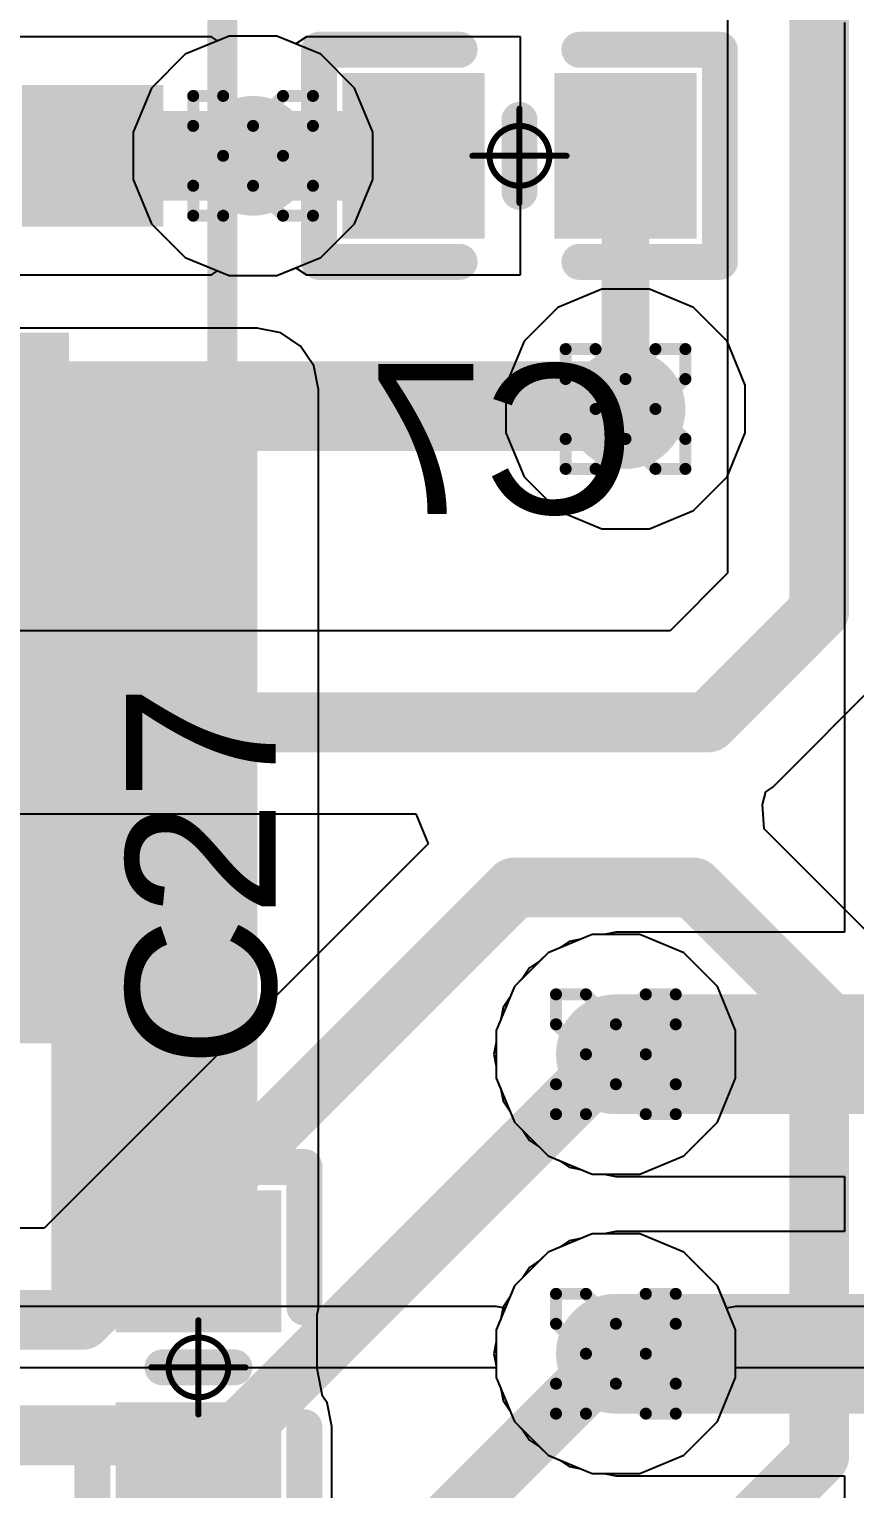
# Model space of a CAD drawing. Header units: inches. Extents: x -0.5 to 14, y -0.2 to 4.7.
# Drawn here: x 0.3451 to 0.483, y 1.108 to 1.3517 of the extents above; entities that cross this region are included whole.
import ezdxf

# ---------------------------------------------------------------- set-up
doc = ezdxf.new("R2010")
doc.units = ezdxf.units.IN
doc.header["$MEASUREMENT"] = 0
for name, color, linetype in [('Bottom Layer', 5, 'Continuous'), ('Bottom Overlay', 54, 'Continuous'), ('Bottom Paste', 16, 'Continuous'), ('Bottom Solder', 6, 'Continuous'), ('Drill Drawing', 1, 'Continuous'), ('GND', 16, 'Continuous'), ('Mechanical 15', 56, 'Continuous'), ('POWER', 76, 'Continuous'), ('Top Layer', 1, 'Continuous'), ('Top Overlay', 2, 'Continuous'), ('Top Paste', 8, 'Continuous'), ('Top Solder', 216, 'Continuous'), ('Via Holes', 16, 'Continuous')]:
    doc.layers.add(name, color=color, linetype=linetype)
doc.styles.add('Arial', font='', dxfattribs={"height": 0.2})
doc.styles.get('Arial').set_extended_font_data('Arial')

# ---------------------------------------------------------------- blocks, each defined once
blk = doc.blocks.new('VL53L5CXV0GC_1_B_22')
at = {"layer": 'Bottom Layer'}
for points in [[(-0.09842, 0.05118), (-0.07874, 0.05118), (-0.07874, 0.03149), (-0.09842, 0.03149)], [(-0.11417, 0.00984), (-0.09449, 0.00984), (-0.09449, -0.00985), (-0.11417, -0.00985)]]:
    blk.add_hatch(color=5, dxfattribs=at).paths.add_polyline_path(points)
at = {"layer": 'Bottom Paste'}
for points in [[(-0.09842, 0.05118), (-0.07874, 0.05118), (-0.07874, 0.03149), (-0.09842, 0.03149)], [(-0.11417, 0.00984), (-0.09449, 0.00984), (-0.09449, -0.00985), (-0.11417, -0.00985)]]:
    blk.add_hatch(color=16, dxfattribs=at).paths.add_polyline_path(points)
at = {"layer": 'Bottom Solder'}
for points in [[(-0.10039, 0.05315), (-0.07677, 0.05315), (-0.07677, 0.02952), (-0.10039, 0.02952)], [(-0.11614, 0.01181), (-0.09252, 0.01181), (-0.09252, -0.01182), (-0.11614, -0.01182)]]:
    blk.add_hatch(color=6, dxfattribs=at).paths.add_polyline_path(points)
at = {"layer": 'Bottom Overlay'}
for points in [[(-0.12598, 0.05905, 0.005, 0.005, 0), (-0.12598, -0.05906, 0.005, 0.005, 0)], [(-0.10728, 0.05905, 0.005, 0.005, 0), (-0.12598, 0.05905, 0.005, 0.005, 0)]]:
    blk.add_lwpolyline(points, format="xyseb", dxfattribs=at)
for points in [[(-0.12723, 0.05905, 0.0025, 0.0025, 1), (-0.12473, 0.05905, 0.0025, 0.0025, 1)], [(-0.12723, 0.05905, 0.0025, 0.0025, 1), (-0.12473, 0.05905, 0.0025, 0.0025, 1)], [(-0.10853, 0.05905, 0.0025, 0.0025, 1), (-0.10603, 0.05905, 0.0025, 0.0025, 1)]]:
    blk.add_lwpolyline(points, format="xyseb", close=True, dxfattribs=at)
blk = doc.blocks.new('C_0402_L_29')
at = {"layer": 'Top Layer'}
for points in [[(-0.02559, 0.00984), (-0.00984, 0.00984), (-0.00984, -0.00984), (-0.02559, -0.00984)], [(0.00984, 0.00984), (0.02559, 0.00984), (0.02559, -0.00985), (0.00984, -0.00985)]]:
    blk.add_hatch(color=1, dxfattribs=at).paths.add_polyline_path(points)
at = {"layer": 'Top Paste'}
for points in [[(-0.02559, 0.00984), (-0.00984, 0.00984), (-0.00984, -0.00984), (-0.02559, -0.00984)], [(0.00984, 0.00984), (0.02559, 0.00984), (0.02559, -0.00985), (0.00984, -0.00985)]]:
    blk.add_hatch(color=8, dxfattribs=at).paths.add_polyline_path(points)
at = {"layer": 'Top Solder'}
for points in [[(-0.02959, 0.01384), (-0.00584, 0.01384), (-0.00584, -0.01384), (-0.02959, -0.01384)], [(0.00584, 0.01384), (0.02959, 0.01384), (0.02959, -0.01385), (0.00584, -0.01385)]]:
    blk.add_hatch(color=216, dxfattribs=at).paths.add_polyline_path(points)
at = {"layer": 'Mechanical 15'}
for points in [[(0, 0.00787, 0.001, 0.001, 0), (0, -0.00787, 0.001, 0.001, 0)], [(-0.00787, 0, 0.001, 0.001, 0), (0.00787, 0, 0.001, 0.001, 0)]]:
    blk.add_lwpolyline(points, format="xyseb", dxfattribs=at)
for points in [[(-0.00025, 0.00787, 0.0005, 0.0005, 1), (0.00025, 0.00787, 0.0005, 0.0005, 1)], [(0.005, 0, 0.001, 0.001, 1), (-0.005, 0, 0.001, 0.001, 1)], [(-0.00812, 0, 0.0005, 0.0005, 1), (-0.00762, 0, 0.0005, 0.0005, 1)], [(-0.00525, 0, 0.0005, 0.0005, 1), (-0.00475, 0, 0.0005, 0.0005, 1)], [(0.00475, 0, 0.0005, 0.0005, 1), (0.00525, 0, 0.0005, 0.0005, 1)], [(0.00762, 0, 0.0005, 0.0005, 1), (0.00812, 0, 0.0005, 0.0005, 1)], [(-0.00025, -0.00787, 0.0005, 0.0005, 1), (0.00025, -0.00787, 0.0005, 0.0005, 1)]]:
    blk.add_lwpolyline(points, format="xyseb", close=True, dxfattribs=at)
at = {"layer": 'Top Overlay'}
for points in [[(-0.03346, 0.01771, 0.006, 0.006, 0), (-0.01, 0.01771, 0.006, 0.006, 0)], [(-0.03346, 0.01771, 0.006, 0.006, 0), (-0.03346, -0.01771, 0.006, 0.006, 0)], [(0.01, 0.01771, 0.006, 0.006, 0), (0.03346, 0.01771, 0.006, 0.006, 0)], [(0.03346, 0.01771, 0.006, 0.006, 0), (0.03346, -0.01772, 0.006, 0.006, 0)], [(0, 0.006, 0.006, 0.006, 0), (0, -0.006, 0.006, 0.006, 0)], [(-0.03346, -0.01771, 0.006, 0.006, 0), (-0.01, -0.01771, 0.006, 0.006, 0)], [(-0.03346, -0.01771, 0.006, 0.006, 0), (-0.03345, -0.01772, 0.006, 0.006, 0)], [(0.01, -0.01771, 0.006, 0.006, 0), (0.03346, -0.01771, 0.006, 0.006, 0)]]:
    blk.add_lwpolyline(points, format="xyseb", dxfattribs=at)
for points in [[(-0.03496, 0.01771, 0.003, 0.003, 1), (-0.03196, 0.01771, 0.003, 0.003, 1)], [(-0.03496, 0.01771, 0.003, 0.003, 1), (-0.03196, 0.01771, 0.003, 0.003, 1)], [(-0.0115, 0.01771, 0.003, 0.003, 1), (-0.0085, 0.01771, 0.003, 0.003, 1)], [(0.0085, 0.01771, 0.003, 0.003, 1), (0.0115, 0.01771, 0.003, 0.003, 1)], [(0.03196, 0.01771, 0.003, 0.003, 1), (0.03496, 0.01771, 0.003, 0.003, 1)], [(0.03196, 0.01771, 0.003, 0.003, 1), (0.03496, 0.01771, 0.003, 0.003, 1)], [(-0.0015, 0.006, 0.003, 0.003, 1), (0.0015, 0.006, 0.003, 0.003, 1)], [(-0.0015, -0.006, 0.003, 0.003, 1), (0.0015, -0.006, 0.003, 0.003, 1)], [(-0.03496, -0.01771, 0.003, 0.003, 1), (-0.03196, -0.01771, 0.003, 0.003, 1)], [(-0.03496, -0.01771, 0.003, 0.003, 1), (-0.03196, -0.01771, 0.003, 0.003, 1)], [(-0.03496, -0.01771, 0.003, 0.003, 1), (-0.03196, -0.01771, 0.003, 0.003, 1)], [(-0.03495, -0.01772, 0.003, 0.003, 1), (-0.03195, -0.01772, 0.003, 0.003, 1)], [(-0.0115, -0.01771, 0.003, 0.003, 1), (-0.0085, -0.01771, 0.003, 0.003, 1)], [(0.0085, -0.01771, 0.003, 0.003, 1), (0.0115, -0.01771, 0.003, 0.003, 1)], [(0.03196, -0.01771, 0.003, 0.003, 1), (0.03496, -0.01771, 0.003, 0.003, 1)], [(0.03196, -0.01772, 0.003, 0.003, 1), (0.03496, -0.01772, 0.003, 0.003, 1)]]:
    blk.add_lwpolyline(points, format="xyseb", close=True, dxfattribs=at)
blk = doc.blocks.new('C_0402_L_B_45')
at = {"layer": 'Bottom Layer'}
for points in [[(-0.02559, 0.00984), (-0.00984, 0.00984), (-0.00984, -0.00984), (-0.02559, -0.00984)], [(0.00984, 0.00985), (0.02559, 0.00985), (0.02559, -0.00984), (0.00984, -0.00984)]]:
    blk.add_hatch(color=5, dxfattribs=at).paths.add_polyline_path(points)
at = {"layer": 'Bottom Paste'}
for points in [[(-0.02559, 0.00984), (-0.00984, 0.00984), (-0.00984, -0.00984), (-0.02559, -0.00984)], [(0.00984, 0.00985), (0.02559, 0.00985), (0.02559, -0.00984), (0.00984, -0.00984)]]:
    blk.add_hatch(color=16, dxfattribs=at).paths.add_polyline_path(points)
at = {"layer": 'Bottom Solder'}
for points in [[(-0.02959, 0.01384), (-0.00584, 0.01384), (-0.00584, -0.01384), (-0.02959, -0.01384)], [(0.00584, 0.01385), (0.02959, 0.01385), (0.02959, -0.01384), (0.00584, -0.01384)]]:
    blk.add_hatch(color=6, dxfattribs=at).paths.add_polyline_path(points)
at = {"layer": 'Bottom Overlay'}
for points in [[(-0.03346, 0.01771, 0.006, 0.006, 0), (-0.03345, 0.01772, 0.006, 0.006, 0)], [(-0.03346, -0.01771, 0.006, 0.006, 0), (-0.03346, 0.01771, 0.006, 0.006, 0)], [(-0.03346, 0.01771, 0.006, 0.006, 0), (-0.01, 0.01771, 0.006, 0.006, 0)], [(0.01, 0.01771, 0.006, 0.006, 0), (0.03346, 0.01771, 0.006, 0.006, 0)], [(0.03346, -0.01771, 0.006, 0.006, 0), (0.03346, 0.01772, 0.006, 0.006, 0)], [(0, -0.006, 0.006, 0.006, 0), (0, 0.006, 0.006, 0.006, 0)], [(-0.03346, -0.01771, 0.006, 0.006, 0), (-0.01, -0.01771, 0.006, 0.006, 0)], [(0.01, -0.01771, 0.006, 0.006, 0), (0.03346, -0.01771, 0.006, 0.006, 0)]]:
    blk.add_lwpolyline(points, format="xyseb", dxfattribs=at)
for points in [[(-0.03495, 0.01772, 0.003, 0.003, 1), (-0.03195, 0.01772, 0.003, 0.003, 1)], [(-0.03496, 0.01771, 0.003, 0.003, 1), (-0.03196, 0.01771, 0.003, 0.003, 1)], [(-0.03496, 0.01771, 0.003, 0.003, 1), (-0.03196, 0.01771, 0.003, 0.003, 1)], [(-0.03496, 0.01771, 0.003, 0.003, 1), (-0.03196, 0.01771, 0.003, 0.003, 1)], [(-0.0115, 0.01771, 0.003, 0.003, 1), (-0.0085, 0.01771, 0.003, 0.003, 1)], [(0.0085, 0.01771, 0.003, 0.003, 1), (0.0115, 0.01771, 0.003, 0.003, 1)], [(0.03196, 0.01772, 0.003, 0.003, 1), (0.03496, 0.01772, 0.003, 0.003, 1)], [(0.03196, 0.01771, 0.003, 0.003, 1), (0.03496, 0.01771, 0.003, 0.003, 1)], [(-0.0015, 0.006, 0.003, 0.003, 1), (0.0015, 0.006, 0.003, 0.003, 1)], [(-0.0015, -0.006, 0.003, 0.003, 1), (0.0015, -0.006, 0.003, 0.003, 1)], [(-0.03496, -0.01771, 0.003, 0.003, 1), (-0.03196, -0.01771, 0.003, 0.003, 1)], [(-0.03496, -0.01771, 0.003, 0.003, 1), (-0.03196, -0.01771, 0.003, 0.003, 1)], [(-0.0115, -0.01771, 0.003, 0.003, 1), (-0.0085, -0.01771, 0.003, 0.003, 1)], [(0.0085, -0.01771, 0.003, 0.003, 1), (0.0115, -0.01771, 0.003, 0.003, 1)], [(0.03196, -0.01771, 0.003, 0.003, 1), (0.03496, -0.01771, 0.003, 0.003, 1)], [(0.03196, -0.01771, 0.003, 0.003, 1), (0.03496, -0.01771, 0.003, 0.003, 1)]]:
    blk.add_lwpolyline(points, format="xyseb", close=True, dxfattribs=at)
at = {"layer": 'Mechanical 15'}
for points in [[(0, -0.00787, 0.001, 0.001, 0), (0, 0.00787, 0.001, 0.001, 0)], [(-0.00787, 0, 0.001, 0.001, 0), (0.00787, 0, 0.001, 0.001, 0)]]:
    blk.add_lwpolyline(points, format="xyseb", dxfattribs=at)
for points in [[(-0.00025, 0.00787, 0.0005, 0.0005, 1), (0.00025, 0.00787, 0.0005, 0.0005, 1)], [(0.005, 0, 0.001, 0.001, 1), (-0.005, 0, 0.001, 0.001, 1)], [(-0.00812, 0, 0.0005, 0.0005, 1), (-0.00762, 0, 0.0005, 0.0005, 1)], [(-0.00525, 0, 0.0005, 0.0005, 1), (-0.00475, 0, 0.0005, 0.0005, 1)], [(0.00475, 0, 0.0005, 0.0005, 1), (0.00525, 0, 0.0005, 0.0005, 1)], [(0.00762, 0, 0.0005, 0.0005, 1), (0.00812, 0, 0.0005, 0.0005, 1)], [(-0.00025, -0.00787, 0.0005, 0.0005, 1), (0.00025, -0.00787, 0.0005, 0.0005, 1)]]:
    blk.add_lwpolyline(points, format="xyseb", close=True, dxfattribs=at)

msp = doc.modelspace()

# ---------------------------------------------------------------- hatches: boundary and pattern name
at = {"layer": 'Bottom Layer'}
h = msp.add_hatch(color=5, dxfattribs=at)
edge = h.paths.add_edge_path()
edge.add_arc((0.38247, 1.3306), 0.01, 0, 360)
h = msp.add_hatch(color=5, dxfattribs=at)
edge = h.paths.add_edge_path()
edge.add_arc((0.44467, 1.28833), 0.01, 0, 360)
h = msp.add_hatch(color=5, dxfattribs=at)
edge = h.paths.add_edge_path()
edge.add_arc((0.44306, 1.18059), 0.01, 0, 360)
h = msp.add_hatch(color=5, dxfattribs=at)
edge = h.paths.add_edge_path()
edge.add_arc((0.44306, 1.13059), 0.01, 0, 360)
at = {"layer": 'GND'}
h = msp.add_hatch(color=16, dxfattribs=at)
edge = h.paths.add_edge_path()
edge.add_arc((0.38247, 1.3306), 0.01, 0, 360)
h = msp.add_hatch(color=16, dxfattribs=at)
edge = h.paths.add_edge_path()
edge.add_arc((0.44467, 1.28833), 0.01, 0, 360)
h = msp.add_hatch(color=16, dxfattribs=at)
edge = h.paths.add_edge_path()
edge.add_arc((0.44306, 1.18059), 0.01, 0, 360)
h = msp.add_hatch(color=16, dxfattribs=at)
edge = h.paths.add_edge_path()
edge.add_arc((0.44306, 1.13059), 0.01, 0, 360)
at = {"layer": 'POWER'}
h = msp.add_hatch(color=76, dxfattribs=at)
edge = h.paths.add_edge_path()
edge.add_arc((0.38247, 1.3306), 0.01, 0, 360)
h = msp.add_hatch(color=76, dxfattribs=at)
edge = h.paths.add_edge_path()
edge.add_arc((0.44467, 1.28833), 0.01, 0, 360)
h = msp.add_hatch(color=76, dxfattribs=at)
edge = h.paths.add_edge_path()
edge.add_arc((0.44306, 1.18059), 0.01, 0, 360)
h = msp.add_hatch(color=76, dxfattribs=at)
edge = h.paths.add_edge_path()
edge.add_arc((0.44306, 1.13059), 0.01, 0, 360)
at = {"layer": 'Top Layer'}
h = msp.add_hatch(color=1, dxfattribs=at)
edge = h.paths.add_edge_path()
edge.add_arc((0.38247, 1.3306), 0.01, 0, 360)
h = msp.add_hatch(color=1, dxfattribs=at)
edge = h.paths.add_edge_path()
edge.add_arc((0.44467, 1.28833), 0.01, 0, 360)
for points in [[(0.21529, 1.1824), (0.38318, 1.1824), (0.38318, 1.29161), (0.21529, 1.29161)], [(0.34879, 1.13815), (0.38318, 1.13815), (0.38318, 1.29161), (0.34879, 1.29161)], [(0.36179, 1.0318), (0.38541, 1.0318), (0.38541, 1.11846), (0.36179, 1.11846)]]:
    msp.add_hatch(color=1, dxfattribs=at).paths.add_polyline_path(points)
h = msp.add_hatch(color=1, dxfattribs=at)
edge = h.paths.add_edge_path()
edge.add_arc((0.44306, 1.18059), 0.01, 0, 360)
h = msp.add_hatch(color=1, dxfattribs=at)
edge = h.paths.add_edge_path()
edge.add_arc((0.44306, 1.13059), 0.01, 0, 360)
at = {"layer": 'Via Holes'}
h = msp.add_hatch(color=7, dxfattribs=at)
edge = h.paths.add_edge_path()
edge.add_arc((0.38247, 1.3306), 0.005, 0, 360)
h = msp.add_hatch(color=7, dxfattribs=at)
edge = h.paths.add_edge_path()
edge.add_arc((0.44467, 1.28833), 0.005, 0, 360)
h = msp.add_hatch(color=7, dxfattribs=at)
edge = h.paths.add_edge_path()
edge.add_arc((0.44306, 1.18059), 0.005, 0, 360)
h = msp.add_hatch(color=7, dxfattribs=at)
edge = h.paths.add_edge_path()
edge.add_arc((0.44306, 1.13059), 0.005, 0, 360)

# ---------------------------------------------------------------- linework, layer by layer
at = {"layer": 'Bottom Layer'}
for p, q in [((0.46171, 1.51787), (0.46171, 1.2609)), ((0.37554, 1.35044), (0.33585, 1.35044)), ((0.37652, 1.34978), (0.37554, 1.35044)), ((0.37554, 1.35044), (0.37554, 1.35044)), ((0.37849, 1.3506), (0.37652, 1.34978)), ((0.38645, 1.3506), (0.37849, 1.3506)), ((0.38963, 1.34928), (0.38645, 1.3506)), ((0.39137, 1.35044), (0.38963, 1.34928)), ((0.42712, 1.35044), (0.39137, 1.35044)), ((0.39137, 1.35044), (0.39137, 1.35044)), ((0.42712, 1.31075), (0.42712, 1.35044)), ((0.37554, 1.31075), (0.37652, 1.31141)), ((0.37652, 1.31141), (0.37849, 1.3106)), ((0.38645, 1.3106), (0.38963, 1.31191)), ((0.38963, 1.31191), (0.39137, 1.31075)), ((0.33585, 1.31075), (0.37554, 1.31075)), ((0.37554, 1.31075), (0.37554, 1.31075)), ((0.37849, 1.3106), (0.38645, 1.3106)), ((0.39137, 1.31075), (0.39137, 1.31075)), ((0.39137, 1.31075), (0.42712, 1.31075)), ((0.46171, 1.2609), (0.4521, 1.25129)), ((0.4521, 1.25129), (0.31775, 1.25129)), ((0.46925, 1.22519), (0.48781, 1.24375)), ((0.46757, 1.22231), (0.4681, 1.22442)), ((0.4681, 1.22442), (0.46925, 1.22519)), ((0.46784, 1.21823), (0.46757, 1.22231)), ((0.31775, 1.22071), (0.40965, 1.22071)), ((0.40965, 1.22071), (0.41172, 1.21571)), ((0.48781, 1.19826), (0.46784, 1.21823)), ((0.41172, 1.21571), (0.34757, 1.15155)), ((0.34757, 1.15155), (0.20855, 1.15155))]:
    msp.add_line(p, q, dxfattribs=at)
for points in [[(0.477, 1.25457, 0.01, 0.01, 0), (0.477, 1.51787, 0.01, 0.01, 0)], [(0.35569, 1.3306, 0.015, 0.015, 0), (0.40924, 1.3306, 0.015, 0.015, 0)], [(0.44467, 1.28833, 0.008, 0.008, 0), (0.44467, 1.3306, 0.008, 0.008, 0)], [(0.31041, 1.28879, 0.015, 0.015, 0), (0.44421, 1.28879, 0.015, 0.015, 0)], [(0.44421, 1.28879, 0.015, 0.015, 0), (0.44467, 1.28833, 0.015, 0.015, 0)], [(0.45843, 1.236, 0.01, 0.01, 0), (0.477, 1.25457, 0.01, 0.01, 0)], [(0.29525, 1.236, 0.01, 0.01, 0), (0.45843, 1.236, 0.01, 0.01, 0)], [(0.3539, 1.13625, 0.01, 0.01, 0), (0.42609, 1.20844, 0.01, 0.01, 0)], [(0.42609, 1.20844, 0.01, 0.01, 0), (0.456, 1.20844, 0.01, 0.01, 0)], [(0.456, 1.20844, 0.01, 0.01, 0), (0.477, 1.18744, 0.01, 0.01, 0)], [(0.477, 1.11349, 0.01, 0.01, 0), (0.477, 1.18744, 0.01, 0.01, 0)], [(0.37944, 1.11697, 0.01, 0.01, 0), (0.44306, 1.18059, 0.01, 0.01, 0)], [(0.11194, 1.13625, 0.01, 0.01, 0), (0.3539, 1.13625, 0.01, 0.01, 0)], [(0.41144, 1.09897, 0.01, 0.01, 0), (0.44306, 1.13059, 0.01, 0.01, 0)], [(-0.02975, 1.11697, 0.01, 0.01, 0), (0.37944, 1.11697, 0.01, 0.01, 0)], [(0.44467, 1.08116, 0.01, 0.01, 0), (0.477, 1.11349, 0.01, 0.01, 0)]]:
    msp.add_lwpolyline(points, format="xyseb", dxfattribs=at)
for points in [[(0.35194, 1.3306, 0.0075, 0.0075, 1), (0.35944, 1.3306, 0.0075, 0.0075, 1)], [(0.40549, 1.3306, 0.0075, 0.0075, 1), (0.41299, 1.3306, 0.0075, 0.0075, 1)], [(0.44267, 1.3306, 0.004, 0.004, 1), (0.44667, 1.3306, 0.004, 0.004, 1)], [(0.44046, 1.28879, 0.0075, 0.0075, 1), (0.44796, 1.28879, 0.0075, 0.0075, 1)], [(0.44046, 1.28879, 0.0075, 0.0075, 1), (0.44796, 1.28879, 0.0075, 0.0075, 1)], [(0.44092, 1.28833, 0.0075, 0.0075, 1), (0.44842, 1.28833, 0.0075, 0.0075, 1)], [(0.44267, 1.28833, 0.004, 0.004, 1), (0.44667, 1.28833, 0.004, 0.004, 1)], [(0.4745, 1.25457, 0.005, 0.005, 1), (0.4795, 1.25457, 0.005, 0.005, 1)], [(0.4745, 1.25457, 0.005, 0.005, 1), (0.4795, 1.25457, 0.005, 0.005, 1)], [(0.45593, 1.236, 0.005, 0.005, 1), (0.46093, 1.236, 0.005, 0.005, 1)], [(0.45593, 1.236, 0.005, 0.005, 1), (0.46093, 1.236, 0.005, 0.005, 1)], [(0.42359, 1.20844, 0.005, 0.005, 1), (0.42859, 1.20844, 0.005, 0.005, 1)], [(0.42359, 1.20844, 0.005, 0.005, 1), (0.42859, 1.20844, 0.005, 0.005, 1)], [(0.4535, 1.20844, 0.005, 0.005, 1), (0.4585, 1.20844, 0.005, 0.005, 1)], [(0.4535, 1.20844, 0.005, 0.005, 1), (0.4585, 1.20844, 0.005, 0.005, 1)], [(0.4745, 1.18744, 0.005, 0.005, 1), (0.4795, 1.18744, 0.005, 0.005, 1)], [(0.4745, 1.18744, 0.005, 0.005, 1), (0.4795, 1.18744, 0.005, 0.005, 1)], [(0.44056, 1.18059, 0.005, 0.005, 1), (0.44556, 1.18059, 0.005, 0.005, 1)], [(0.3514, 1.13625, 0.005, 0.005, 1), (0.3564, 1.13625, 0.005, 0.005, 1)], [(0.3514, 1.13625, 0.005, 0.005, 1), (0.3564, 1.13625, 0.005, 0.005, 1)], [(0.44056, 1.13059, 0.005, 0.005, 1), (0.44556, 1.13059, 0.005, 0.005, 1)], [(0.37694, 1.11697, 0.005, 0.005, 1), (0.38194, 1.11697, 0.005, 0.005, 1)], [(0.37694, 1.11697, 0.005, 0.005, 1), (0.38194, 1.11697, 0.005, 0.005, 1)], [(0.4745, 1.11349, 0.005, 0.005, 1), (0.4795, 1.11349, 0.005, 0.005, 1)], [(0.4745, 1.11349, 0.005, 0.005, 1), (0.4795, 1.11349, 0.005, 0.005, 1)]]:
    msp.add_lwpolyline(points, format="xyseb", close=True, dxfattribs=at)
at = {"layer": 'Drill Drawing'}
for points in [[(0.37247, 1.3356, 0.002, 0.002, 0), (0.37247, 1.3406, 0.002, 0.002, 0)], [(0.37247, 1.3406, 0.002, 0.002, 0), (0.37747, 1.3406, 0.002, 0.002, 0)], [(0.37747, 1.3406, 0.002, 0.002, 0), (0.38247, 1.3356, 0.002, 0.002, 0)], [(0.38247, 1.3356, 0.002, 0.002, 0), (0.38747, 1.3406, 0.002, 0.002, 0)], [(0.38747, 1.3406, 0.002, 0.002, 0), (0.39247, 1.3406, 0.002, 0.002, 0)], [(0.39247, 1.3356, 0.002, 0.002, 0), (0.39247, 1.3406, 0.002, 0.002, 0)], [(0.37247, 1.3356, 0.002, 0.002, 0), (0.37747, 1.3306, 0.002, 0.002, 0)], [(0.38747, 1.3306, 0.002, 0.002, 0), (0.39247, 1.3356, 0.002, 0.002, 0)], [(0.37247, 1.3256, 0.002, 0.002, 0), (0.37747, 1.3306, 0.002, 0.002, 0)], [(0.38747, 1.3306, 0.002, 0.002, 0), (0.39247, 1.3256, 0.002, 0.002, 0)], [(0.37247, 1.3206, 0.002, 0.002, 0), (0.37247, 1.3256, 0.002, 0.002, 0)], [(0.37747, 1.3206, 0.002, 0.002, 0), (0.38247, 1.3256, 0.002, 0.002, 0)], [(0.38247, 1.3256, 0.002, 0.002, 0), (0.38747, 1.3206, 0.002, 0.002, 0)], [(0.39247, 1.3206, 0.002, 0.002, 0), (0.39247, 1.3256, 0.002, 0.002, 0)], [(0.37247, 1.3206, 0.002, 0.002, 0), (0.37747, 1.3206, 0.002, 0.002, 0)], [(0.38747, 1.3206, 0.002, 0.002, 0), (0.39247, 1.3206, 0.002, 0.002, 0)], [(0.43467, 1.29333, 0.002, 0.002, 0), (0.43467, 1.29833, 0.002, 0.002, 0)], [(0.43467, 1.29833, 0.002, 0.002, 0), (0.43967, 1.29833, 0.002, 0.002, 0)], [(0.43967, 1.29833, 0.002, 0.002, 0), (0.44467, 1.29333, 0.002, 0.002, 0)], [(0.44467, 1.29333, 0.002, 0.002, 0), (0.44967, 1.29833, 0.002, 0.002, 0)], [(0.44967, 1.29833, 0.002, 0.002, 0), (0.45467, 1.29833, 0.002, 0.002, 0)], [(0.45467, 1.29333, 0.002, 0.002, 0), (0.45467, 1.29833, 0.002, 0.002, 0)], [(0.43467, 1.29333, 0.002, 0.002, 0), (0.43967, 1.28833, 0.002, 0.002, 0)], [(0.44967, 1.28833, 0.002, 0.002, 0), (0.45467, 1.29333, 0.002, 0.002, 0)], [(0.43467, 1.28333, 0.002, 0.002, 0), (0.43967, 1.28833, 0.002, 0.002, 0)], [(0.44967, 1.28833, 0.002, 0.002, 0), (0.45467, 1.28333, 0.002, 0.002, 0)], [(0.43467, 1.27833, 0.002, 0.002, 0), (0.43467, 1.28333, 0.002, 0.002, 0)], [(0.43967, 1.27833, 0.002, 0.002, 0), (0.44467, 1.28333, 0.002, 0.002, 0)], [(0.44467, 1.28333, 0.002, 0.002, 0), (0.44967, 1.27833, 0.002, 0.002, 0)], [(0.45467, 1.27833, 0.002, 0.002, 0), (0.45467, 1.28333, 0.002, 0.002, 0)], [(0.43467, 1.27833, 0.002, 0.002, 0), (0.43967, 1.27833, 0.002, 0.002, 0)], [(0.44967, 1.27833, 0.002, 0.002, 0), (0.45467, 1.27833, 0.002, 0.002, 0)], [(0.43306, 1.18559, 0.002, 0.002, 0), (0.43306, 1.19059, 0.002, 0.002, 0)], [(0.43306, 1.19059, 0.002, 0.002, 0), (0.43806, 1.19059, 0.002, 0.002, 0)], [(0.43806, 1.19059, 0.002, 0.002, 0), (0.44306, 1.18559, 0.002, 0.002, 0)], [(0.44306, 1.18559, 0.002, 0.002, 0), (0.44806, 1.19059, 0.002, 0.002, 0)], [(0.44806, 1.19059, 0.002, 0.002, 0), (0.45306, 1.19059, 0.002, 0.002, 0)], [(0.45306, 1.18559, 0.002, 0.002, 0), (0.45306, 1.19059, 0.002, 0.002, 0)], [(0.43306, 1.18559, 0.002, 0.002, 0), (0.43806, 1.18059, 0.002, 0.002, 0)], [(0.44806, 1.18059, 0.002, 0.002, 0), (0.45306, 1.18559, 0.002, 0.002, 0)], [(0.43306, 1.17559, 0.002, 0.002, 0), (0.43806, 1.18059, 0.002, 0.002, 0)], [(0.44806, 1.18059, 0.002, 0.002, 0), (0.45306, 1.17559, 0.002, 0.002, 0)], [(0.43306, 1.17059, 0.002, 0.002, 0), (0.43306, 1.17559, 0.002, 0.002, 0)], [(0.43806, 1.17059, 0.002, 0.002, 0), (0.44306, 1.17559, 0.002, 0.002, 0)], [(0.44306, 1.17559, 0.002, 0.002, 0), (0.44806, 1.17059, 0.002, 0.002, 0)], [(0.45306, 1.17059, 0.002, 0.002, 0), (0.45306, 1.17559, 0.002, 0.002, 0)], [(0.43306, 1.17059, 0.002, 0.002, 0), (0.43806, 1.17059, 0.002, 0.002, 0)], [(0.44806, 1.17059, 0.002, 0.002, 0), (0.45306, 1.17059, 0.002, 0.002, 0)], [(0.43306, 1.13559, 0.002, 0.002, 0), (0.43306, 1.14059, 0.002, 0.002, 0)], [(0.43306, 1.14059, 0.002, 0.002, 0), (0.43806, 1.14059, 0.002, 0.002, 0)], [(0.43806, 1.14059, 0.002, 0.002, 0), (0.44306, 1.13559, 0.002, 0.002, 0)], [(0.44306, 1.13559, 0.002, 0.002, 0), (0.44806, 1.14059, 0.002, 0.002, 0)], [(0.44806, 1.14059, 0.002, 0.002, 0), (0.45306, 1.14059, 0.002, 0.002, 0)], [(0.45306, 1.13559, 0.002, 0.002, 0), (0.45306, 1.14059, 0.002, 0.002, 0)], [(0.43306, 1.13559, 0.002, 0.002, 0), (0.43806, 1.13059, 0.002, 0.002, 0)], [(0.44806, 1.13059, 0.002, 0.002, 0), (0.45306, 1.13559, 0.002, 0.002, 0)], [(0.43306, 1.12559, 0.002, 0.002, 0), (0.43806, 1.13059, 0.002, 0.002, 0)], [(0.44806, 1.13059, 0.002, 0.002, 0), (0.45306, 1.12559, 0.002, 0.002, 0)], [(0.43306, 1.12059, 0.002, 0.002, 0), (0.43306, 1.12559, 0.002, 0.002, 0)], [(0.43806, 1.12059, 0.002, 0.002, 0), (0.44306, 1.12559, 0.002, 0.002, 0)], [(0.44306, 1.12559, 0.002, 0.002, 0), (0.44806, 1.12059, 0.002, 0.002, 0)], [(0.45306, 1.12059, 0.002, 0.002, 0), (0.45306, 1.12559, 0.002, 0.002, 0)], [(0.43306, 1.12059, 0.002, 0.002, 0), (0.43806, 1.12059, 0.002, 0.002, 0)], [(0.44806, 1.12059, 0.002, 0.002, 0), (0.45306, 1.12059, 0.002, 0.002, 0)]]:
    msp.add_lwpolyline(points, format="xyseb", dxfattribs=at)
for points in [[(0.37197, 1.3406, 0.001, 0.001, 1), (0.37297, 1.3406, 0.001, 0.001, 1)], [(0.37197, 1.3406, 0.001, 0.001, 1), (0.37297, 1.3406, 0.001, 0.001, 1)], [(0.37697, 1.3406, 0.001, 0.001, 1), (0.37797, 1.3406, 0.001, 0.001, 1)], [(0.37697, 1.3406, 0.001, 0.001, 1), (0.37797, 1.3406, 0.001, 0.001, 1)], [(0.38697, 1.3406, 0.001, 0.001, 1), (0.38797, 1.3406, 0.001, 0.001, 1)], [(0.38697, 1.3406, 0.001, 0.001, 1), (0.38797, 1.3406, 0.001, 0.001, 1)], [(0.39197, 1.3406, 0.001, 0.001, 1), (0.39297, 1.3406, 0.001, 0.001, 1)], [(0.39197, 1.3406, 0.001, 0.001, 1), (0.39297, 1.3406, 0.001, 0.001, 1)], [(0.37197, 1.3356, 0.001, 0.001, 1), (0.37297, 1.3356, 0.001, 0.001, 1)], [(0.37197, 1.3356, 0.001, 0.001, 1), (0.37297, 1.3356, 0.001, 0.001, 1)], [(0.38197, 1.3356, 0.001, 0.001, 1), (0.38297, 1.3356, 0.001, 0.001, 1)], [(0.38197, 1.3356, 0.001, 0.001, 1), (0.38297, 1.3356, 0.001, 0.001, 1)], [(0.39197, 1.3356, 0.001, 0.001, 1), (0.39297, 1.3356, 0.001, 0.001, 1)], [(0.39197, 1.3356, 0.001, 0.001, 1), (0.39297, 1.3356, 0.001, 0.001, 1)], [(0.37697, 1.3306, 0.001, 0.001, 1), (0.37797, 1.3306, 0.001, 0.001, 1)], [(0.37697, 1.3306, 0.001, 0.001, 1), (0.37797, 1.3306, 0.001, 0.001, 1)], [(0.38697, 1.3306, 0.001, 0.001, 1), (0.38797, 1.3306, 0.001, 0.001, 1)], [(0.38697, 1.3306, 0.001, 0.001, 1), (0.38797, 1.3306, 0.001, 0.001, 1)], [(0.37197, 1.3256, 0.001, 0.001, 1), (0.37297, 1.3256, 0.001, 0.001, 1)], [(0.37197, 1.3256, 0.001, 0.001, 1), (0.37297, 1.3256, 0.001, 0.001, 1)], [(0.38197, 1.3256, 0.001, 0.001, 1), (0.38297, 1.3256, 0.001, 0.001, 1)], [(0.38197, 1.3256, 0.001, 0.001, 1), (0.38297, 1.3256, 0.001, 0.001, 1)], [(0.39197, 1.3256, 0.001, 0.001, 1), (0.39297, 1.3256, 0.001, 0.001, 1)], [(0.39197, 1.3256, 0.001, 0.001, 1), (0.39297, 1.3256, 0.001, 0.001, 1)], [(0.37197, 1.3206, 0.001, 0.001, 1), (0.37297, 1.3206, 0.001, 0.001, 1)], [(0.37197, 1.3206, 0.001, 0.001, 1), (0.37297, 1.3206, 0.001, 0.001, 1)], [(0.37697, 1.3206, 0.001, 0.001, 1), (0.37797, 1.3206, 0.001, 0.001, 1)], [(0.37697, 1.3206, 0.001, 0.001, 1), (0.37797, 1.3206, 0.001, 0.001, 1)], [(0.38697, 1.3206, 0.001, 0.001, 1), (0.38797, 1.3206, 0.001, 0.001, 1)], [(0.38697, 1.3206, 0.001, 0.001, 1), (0.38797, 1.3206, 0.001, 0.001, 1)], [(0.39197, 1.3206, 0.001, 0.001, 1), (0.39297, 1.3206, 0.001, 0.001, 1)], [(0.39197, 1.3206, 0.001, 0.001, 1), (0.39297, 1.3206, 0.001, 0.001, 1)], [(0.43417, 1.29833, 0.001, 0.001, 1), (0.43517, 1.29833, 0.001, 0.001, 1)], [(0.43417, 1.29833, 0.001, 0.001, 1), (0.43517, 1.29833, 0.001, 0.001, 1)], [(0.43917, 1.29833, 0.001, 0.001, 1), (0.44017, 1.29833, 0.001, 0.001, 1)], [(0.43917, 1.29833, 0.001, 0.001, 1), (0.44017, 1.29833, 0.001, 0.001, 1)], [(0.44917, 1.29833, 0.001, 0.001, 1), (0.45017, 1.29833, 0.001, 0.001, 1)], [(0.44917, 1.29833, 0.001, 0.001, 1), (0.45017, 1.29833, 0.001, 0.001, 1)], [(0.45417, 1.29833, 0.001, 0.001, 1), (0.45517, 1.29833, 0.001, 0.001, 1)], [(0.45417, 1.29833, 0.001, 0.001, 1), (0.45517, 1.29833, 0.001, 0.001, 1)], [(0.43417, 1.29333, 0.001, 0.001, 1), (0.43517, 1.29333, 0.001, 0.001, 1)], [(0.43417, 1.29333, 0.001, 0.001, 1), (0.43517, 1.29333, 0.001, 0.001, 1)], [(0.44417, 1.29333, 0.001, 0.001, 1), (0.44517, 1.29333, 0.001, 0.001, 1)], [(0.44417, 1.29333, 0.001, 0.001, 1), (0.44517, 1.29333, 0.001, 0.001, 1)], [(0.45417, 1.29333, 0.001, 0.001, 1), (0.45517, 1.29333, 0.001, 0.001, 1)], [(0.45417, 1.29333, 0.001, 0.001, 1), (0.45517, 1.29333, 0.001, 0.001, 1)], [(0.43917, 1.28833, 0.001, 0.001, 1), (0.44017, 1.28833, 0.001, 0.001, 1)], [(0.43917, 1.28833, 0.001, 0.001, 1), (0.44017, 1.28833, 0.001, 0.001, 1)], [(0.44917, 1.28833, 0.001, 0.001, 1), (0.45017, 1.28833, 0.001, 0.001, 1)], [(0.44917, 1.28833, 0.001, 0.001, 1), (0.45017, 1.28833, 0.001, 0.001, 1)], [(0.43417, 1.28333, 0.001, 0.001, 1), (0.43517, 1.28333, 0.001, 0.001, 1)], [(0.43417, 1.28333, 0.001, 0.001, 1), (0.43517, 1.28333, 0.001, 0.001, 1)], [(0.44417, 1.28333, 0.001, 0.001, 1), (0.44517, 1.28333, 0.001, 0.001, 1)], [(0.44417, 1.28333, 0.001, 0.001, 1), (0.44517, 1.28333, 0.001, 0.001, 1)], [(0.45417, 1.28333, 0.001, 0.001, 1), (0.45517, 1.28333, 0.001, 0.001, 1)], [(0.45417, 1.28333, 0.001, 0.001, 1), (0.45517, 1.28333, 0.001, 0.001, 1)], [(0.43417, 1.27833, 0.001, 0.001, 1), (0.43517, 1.27833, 0.001, 0.001, 1)], [(0.43417, 1.27833, 0.001, 0.001, 1), (0.43517, 1.27833, 0.001, 0.001, 1)], [(0.43917, 1.27833, 0.001, 0.001, 1), (0.44017, 1.27833, 0.001, 0.001, 1)], [(0.43917, 1.27833, 0.001, 0.001, 1), (0.44017, 1.27833, 0.001, 0.001, 1)], [(0.44917, 1.27833, 0.001, 0.001, 1), (0.45017, 1.27833, 0.001, 0.001, 1)], [(0.44917, 1.27833, 0.001, 0.001, 1), (0.45017, 1.27833, 0.001, 0.001, 1)], [(0.45417, 1.27833, 0.001, 0.001, 1), (0.45517, 1.27833, 0.001, 0.001, 1)], [(0.45417, 1.27833, 0.001, 0.001, 1), (0.45517, 1.27833, 0.001, 0.001, 1)], [(0.43256, 1.19059, 0.001, 0.001, 1), (0.43356, 1.19059, 0.001, 0.001, 1)], [(0.43256, 1.19059, 0.001, 0.001, 1), (0.43356, 1.19059, 0.001, 0.001, 1)], [(0.43756, 1.19059, 0.001, 0.001, 1), (0.43856, 1.19059, 0.001, 0.001, 1)], [(0.43756, 1.19059, 0.001, 0.001, 1), (0.43856, 1.19059, 0.001, 0.001, 1)], [(0.44756, 1.19059, 0.001, 0.001, 1), (0.44856, 1.19059, 0.001, 0.001, 1)], [(0.44756, 1.19059, 0.001, 0.001, 1), (0.44856, 1.19059, 0.001, 0.001, 1)], [(0.45256, 1.19059, 0.001, 0.001, 1), (0.45356, 1.19059, 0.001, 0.001, 1)], [(0.45256, 1.19059, 0.001, 0.001, 1), (0.45356, 1.19059, 0.001, 0.001, 1)], [(0.43256, 1.18559, 0.001, 0.001, 1), (0.43356, 1.18559, 0.001, 0.001, 1)], [(0.43256, 1.18559, 0.001, 0.001, 1), (0.43356, 1.18559, 0.001, 0.001, 1)], [(0.44256, 1.18559, 0.001, 0.001, 1), (0.44356, 1.18559, 0.001, 0.001, 1)], [(0.44256, 1.18559, 0.001, 0.001, 1), (0.44356, 1.18559, 0.001, 0.001, 1)], [(0.45256, 1.18559, 0.001, 0.001, 1), (0.45356, 1.18559, 0.001, 0.001, 1)], [(0.45256, 1.18559, 0.001, 0.001, 1), (0.45356, 1.18559, 0.001, 0.001, 1)], [(0.43756, 1.18059, 0.001, 0.001, 1), (0.43856, 1.18059, 0.001, 0.001, 1)], [(0.43756, 1.18059, 0.001, 0.001, 1), (0.43856, 1.18059, 0.001, 0.001, 1)], [(0.44756, 1.18059, 0.001, 0.001, 1), (0.44856, 1.18059, 0.001, 0.001, 1)], [(0.44756, 1.18059, 0.001, 0.001, 1), (0.44856, 1.18059, 0.001, 0.001, 1)], [(0.43256, 1.17559, 0.001, 0.001, 1), (0.43356, 1.17559, 0.001, 0.001, 1)], [(0.43256, 1.17559, 0.001, 0.001, 1), (0.43356, 1.17559, 0.001, 0.001, 1)], [(0.44256, 1.17559, 0.001, 0.001, 1), (0.44356, 1.17559, 0.001, 0.001, 1)], [(0.44256, 1.17559, 0.001, 0.001, 1), (0.44356, 1.17559, 0.001, 0.001, 1)], [(0.45256, 1.17559, 0.001, 0.001, 1), (0.45356, 1.17559, 0.001, 0.001, 1)], [(0.45256, 1.17559, 0.001, 0.001, 1), (0.45356, 1.17559, 0.001, 0.001, 1)], [(0.43256, 1.17059, 0.001, 0.001, 1), (0.43356, 1.17059, 0.001, 0.001, 1)], [(0.43256, 1.17059, 0.001, 0.001, 1), (0.43356, 1.17059, 0.001, 0.001, 1)], [(0.43756, 1.17059, 0.001, 0.001, 1), (0.43856, 1.17059, 0.001, 0.001, 1)], [(0.43756, 1.17059, 0.001, 0.001, 1), (0.43856, 1.17059, 0.001, 0.001, 1)], [(0.44756, 1.17059, 0.001, 0.001, 1), (0.44856, 1.17059, 0.001, 0.001, 1)], [(0.44756, 1.17059, 0.001, 0.001, 1), (0.44856, 1.17059, 0.001, 0.001, 1)], [(0.45256, 1.17059, 0.001, 0.001, 1), (0.45356, 1.17059, 0.001, 0.001, 1)], [(0.45256, 1.17059, 0.001, 0.001, 1), (0.45356, 1.17059, 0.001, 0.001, 1)], [(0.43256, 1.14059, 0.001, 0.001, 1), (0.43356, 1.14059, 0.001, 0.001, 1)], [(0.43256, 1.14059, 0.001, 0.001, 1), (0.43356, 1.14059, 0.001, 0.001, 1)], [(0.43756, 1.14059, 0.001, 0.001, 1), (0.43856, 1.14059, 0.001, 0.001, 1)], [(0.43756, 1.14059, 0.001, 0.001, 1), (0.43856, 1.14059, 0.001, 0.001, 1)], [(0.44756, 1.14059, 0.001, 0.001, 1), (0.44856, 1.14059, 0.001, 0.001, 1)], [(0.44756, 1.14059, 0.001, 0.001, 1), (0.44856, 1.14059, 0.001, 0.001, 1)], [(0.45256, 1.14059, 0.001, 0.001, 1), (0.45356, 1.14059, 0.001, 0.001, 1)], [(0.45256, 1.14059, 0.001, 0.001, 1), (0.45356, 1.14059, 0.001, 0.001, 1)], [(0.43256, 1.13559, 0.001, 0.001, 1), (0.43356, 1.13559, 0.001, 0.001, 1)], [(0.43256, 1.13559, 0.001, 0.001, 1), (0.43356, 1.13559, 0.001, 0.001, 1)], [(0.44256, 1.13559, 0.001, 0.001, 1), (0.44356, 1.13559, 0.001, 0.001, 1)], [(0.44256, 1.13559, 0.001, 0.001, 1), (0.44356, 1.13559, 0.001, 0.001, 1)], [(0.45256, 1.13559, 0.001, 0.001, 1), (0.45356, 1.13559, 0.001, 0.001, 1)], [(0.45256, 1.13559, 0.001, 0.001, 1), (0.45356, 1.13559, 0.001, 0.001, 1)], [(0.43756, 1.13059, 0.001, 0.001, 1), (0.43856, 1.13059, 0.001, 0.001, 1)], [(0.43756, 1.13059, 0.001, 0.001, 1), (0.43856, 1.13059, 0.001, 0.001, 1)], [(0.44756, 1.13059, 0.001, 0.001, 1), (0.44856, 1.13059, 0.001, 0.001, 1)], [(0.44756, 1.13059, 0.001, 0.001, 1), (0.44856, 1.13059, 0.001, 0.001, 1)], [(0.43256, 1.12559, 0.001, 0.001, 1), (0.43356, 1.12559, 0.001, 0.001, 1)], [(0.43256, 1.12559, 0.001, 0.001, 1), (0.43356, 1.12559, 0.001, 0.001, 1)], [(0.44256, 1.12559, 0.001, 0.001, 1), (0.44356, 1.12559, 0.001, 0.001, 1)], [(0.44256, 1.12559, 0.001, 0.001, 1), (0.44356, 1.12559, 0.001, 0.001, 1)], [(0.45256, 1.12559, 0.001, 0.001, 1), (0.45356, 1.12559, 0.001, 0.001, 1)], [(0.45256, 1.12559, 0.001, 0.001, 1), (0.45356, 1.12559, 0.001, 0.001, 1)], [(0.43256, 1.12059, 0.001, 0.001, 1), (0.43356, 1.12059, 0.001, 0.001, 1)], [(0.43256, 1.12059, 0.001, 0.001, 1), (0.43356, 1.12059, 0.001, 0.001, 1)], [(0.43756, 1.12059, 0.001, 0.001, 1), (0.43856, 1.12059, 0.001, 0.001, 1)], [(0.43756, 1.12059, 0.001, 0.001, 1), (0.43856, 1.12059, 0.001, 0.001, 1)], [(0.44756, 1.12059, 0.001, 0.001, 1), (0.44856, 1.12059, 0.001, 0.001, 1)], [(0.44756, 1.12059, 0.001, 0.001, 1), (0.44856, 1.12059, 0.001, 0.001, 1)], [(0.45256, 1.12059, 0.001, 0.001, 1), (0.45356, 1.12059, 0.001, 0.001, 1)], [(0.45256, 1.12059, 0.001, 0.001, 1), (0.45356, 1.12059, 0.001, 0.001, 1)]]:
    msp.add_lwpolyline(points, format="xyseb", close=True, dxfattribs=at)
at = {"layer": 'GND'}
for p, q in [((0.37849, 1.3506), (0.37114, 1.34755)), ((0.38645, 1.3506), (0.37849, 1.3506)), ((0.3938, 1.34755), (0.38645, 1.3506)), ((0.37114, 1.34755), (0.36551, 1.34192)), ((0.39942, 1.34192), (0.3938, 1.34755)), ((0.36551, 1.34192), (0.36247, 1.33457)), ((0.40247, 1.33457), (0.39942, 1.34192)), ((0.36247, 1.33457), (0.36247, 1.32662)), ((0.40247, 1.32662), (0.40247, 1.33457)), ((0.36247, 1.32662), (0.36551, 1.31927)), ((0.39942, 1.31927), (0.40247, 1.32662)), ((0.36551, 1.31927), (0.37114, 1.31364)), ((0.3938, 1.31364), (0.39942, 1.31927)), ((0.37114, 1.31364), (0.37849, 1.3106)), ((0.38645, 1.3106), (0.3938, 1.31364)), ((0.37849, 1.3106), (0.38645, 1.3106)), ((0.43908, 1.20059), (0.43173, 1.19755)), ((0.44704, 1.20059), (0.43908, 1.20059)), ((0.45439, 1.19755), (0.44704, 1.20059)), ((0.43173, 1.19755), (0.42611, 1.19192)), ((0.46002, 1.19192), (0.45439, 1.19755)), ((0.42611, 1.19192), (0.42306, 1.18457)), ((0.46306, 1.18457), (0.46002, 1.19192)), ((0.42306, 1.18457), (0.42306, 1.17661)), ((0.46306, 1.17661), (0.46306, 1.18457)), ((0.42306, 1.17661), (0.42611, 1.16926)), ((0.46002, 1.16926), (0.46306, 1.17661)), ((0.42611, 1.16926), (0.43173, 1.16364)), ((0.45439, 1.16364), (0.46002, 1.16926)), ((0.43173, 1.16364), (0.43908, 1.16059)), ((0.44704, 1.16059), (0.45439, 1.16364)), ((0.43908, 1.16059), (0.44704, 1.16059)), ((0.43908, 1.15059), (0.43173, 1.14755)), ((0.44704, 1.15059), (0.43908, 1.15059)), ((0.45439, 1.14755), (0.44704, 1.15059)), ((0.43173, 1.14755), (0.42611, 1.14192)), ((0.46002, 1.14192), (0.45439, 1.14755)), ((0.42611, 1.14192), (0.42306, 1.13457)), ((0.46306, 1.13457), (0.46002, 1.14192)), ((0.42306, 1.13457), (0.42306, 1.12661)), ((0.46306, 1.12661), (0.46306, 1.13457)), ((0.42306, 1.12661), (0.42611, 1.11926)), ((0.46002, 1.11926), (0.46306, 1.12661)), ((0.42611, 1.11926), (0.43173, 1.11364)), ((0.45439, 1.11364), (0.46002, 1.11926)), ((0.43173, 1.11364), (0.43908, 1.11059)), ((0.44704, 1.11059), (0.45439, 1.11364)), ((0.43908, 1.11059), (0.44704, 1.11059))]:
    msp.add_line(p, q, dxfattribs=at)
at = {"layer": 'POWER'}
for p, q in [((0.44069, 1.30833), (0.43334, 1.30529)), ((0.44865, 1.30833), (0.44069, 1.30833)), ((0.456, 1.30529), (0.44865, 1.30833)), ((0.43334, 1.30529), (0.42772, 1.29966)), ((0.46163, 1.29966), (0.456, 1.30529)), ((0.42772, 1.29966), (0.42467, 1.29231)), ((0.46467, 1.29231), (0.46163, 1.29966)), ((0.42467, 1.29231), (0.42467, 1.28435)), ((0.46467, 1.28435), (0.46467, 1.29231)), ((0.42467, 1.28435), (0.42772, 1.277)), ((0.46163, 1.277), (0.46467, 1.28435)), ((0.42772, 1.277), (0.43334, 1.27138)), ((0.456, 1.27138), (0.46163, 1.277)), ((0.43334, 1.27138), (0.44069, 1.26833)), ((0.44865, 1.26833), (0.456, 1.27138)), ((0.44069, 1.26833), (0.44865, 1.26833)), ((0.43908, 1.20059), (0.43173, 1.19755)), ((0.44704, 1.20059), (0.43908, 1.20059)), ((0.45439, 1.19755), (0.44704, 1.20059)), ((0.43173, 1.19755), (0.42611, 1.19192)), ((0.46002, 1.19192), (0.45439, 1.19755)), ((0.42611, 1.19192), (0.42306, 1.18457)), ((0.46306, 1.18457), (0.46002, 1.19192)), ((0.42306, 1.18457), (0.42306, 1.17661)), ((0.46306, 1.17661), (0.46306, 1.18457)), ((0.42306, 1.17661), (0.42611, 1.16926)), ((0.46002, 1.16926), (0.46306, 1.17661)), ((0.42611, 1.16926), (0.43173, 1.16364)), ((0.45439, 1.16364), (0.46002, 1.16926)), ((0.43173, 1.16364), (0.43908, 1.16059)), ((0.44704, 1.16059), (0.45439, 1.16364)), ((0.43908, 1.16059), (0.44704, 1.16059)), ((0.43908, 1.15059), (0.43173, 1.14755)), ((0.44704, 1.15059), (0.43908, 1.15059)), ((0.45439, 1.14755), (0.44704, 1.15059)), ((0.43173, 1.14755), (0.42611, 1.14192)), ((0.46002, 1.14192), (0.45439, 1.14755)), ((0.42611, 1.14192), (0.42457, 1.1382)), ((0.46156, 1.1382), (0.46002, 1.14192)), ((0.42306, 1.1385), (0.33276, 1.1385)), ((0.42457, 1.1382), (0.42306, 1.1385)), ((0.46306, 1.1385), (0.46156, 1.1382)), ((0.56862, 1.1385), (0.46306, 1.1385)), ((0.28529, 1.12831), (0.42306, 1.12831)), ((0.42306, 1.12831), (0.42306, 1.12661)), ((0.42306, 1.12661), (0.42611, 1.11926)), ((0.46002, 1.11926), (0.46306, 1.12661)), ((0.46306, 1.12661), (0.46306, 1.12831)), ((0.46306, 1.12831), (0.56862, 1.12831)), ((0.42611, 1.11926), (0.43173, 1.11364)), ((0.45439, 1.11364), (0.46002, 1.11926)), ((0.43173, 1.11364), (0.43908, 1.11059)), ((0.44704, 1.11059), (0.45439, 1.11364)), ((0.43908, 1.11059), (0.44704, 1.11059))]:
    msp.add_line(p, q, dxfattribs=at)
at = {"layer": 'Top Layer'}
for p, q in [((0.48126, 1.35287), (0.48126, 1.30287)), ((0.37849, 1.3506), (0.37114, 1.34755)), ((0.38645, 1.3506), (0.37849, 1.3506)), ((0.3938, 1.34755), (0.38645, 1.3506)), ((0.37114, 1.34755), (0.36551, 1.34192)), ((0.39942, 1.34192), (0.3938, 1.34755)), ((0.36551, 1.34192), (0.36247, 1.33457)), ((0.40247, 1.33457), (0.39942, 1.34192)), ((0.36247, 1.33457), (0.36247, 1.32662)), ((0.40247, 1.32662), (0.40247, 1.33457)), ((0.36247, 1.32662), (0.36551, 1.31927)), ((0.39942, 1.31927), (0.40247, 1.32662)), ((0.36551, 1.31927), (0.37114, 1.31364)), ((0.3938, 1.31364), (0.39942, 1.31927)), ((0.37114, 1.31364), (0.37849, 1.3106)), ((0.38645, 1.3106), (0.3938, 1.31364)), ((0.37849, 1.3106), (0.38645, 1.3106)), ((0.38318, 1.30181), (0.21179, 1.30181)), ((0.38709, 1.30103), (0.38318, 1.30181)), ((0.48126, 1.30287), (0.48126, 1.25287)), ((0.39039, 1.29882), (0.38709, 1.30103)), ((0.3926, 1.29552), (0.39039, 1.29882)), ((0.39338, 1.29161), (0.3926, 1.29552)), ((0.39338, 1.13815), (0.39338, 1.29161)), ((0.48126, 1.25287), (0.48126, 1.20098)), ((0.43526, 1.19943), (0.43359, 1.19831)), ((0.43723, 1.19982), (0.43526, 1.19943)), ((0.43908, 1.20059), (0.43723, 1.19982)), ((0.44109, 1.20059), (0.43908, 1.20059)), ((0.44306, 1.20098), (0.44109, 1.20059)), ((0.48126, 1.20098), (0.44306, 1.20098)), ((0.43173, 1.19755), (0.43031, 1.19613)), ((0.43359, 1.19831), (0.43173, 1.19755)), ((0.42864, 1.19501), (0.42753, 1.19334)), ((0.43031, 1.19613), (0.42864, 1.19501)), ((0.42611, 1.19192), (0.42534, 1.19006)), ((0.42753, 1.19334), (0.42611, 1.19192)), ((0.42534, 1.19006), (0.42422, 1.18839)), ((0.42422, 1.18839), (0.42383, 1.18642)), ((0.42383, 1.18642), (0.42306, 1.18457)), ((0.42306, 1.18457), (0.42306, 1.18256)), ((0.42306, 1.18256), (0.42267, 1.18059)), ((0.42267, 1.18059), (0.42306, 1.17862)), ((0.42306, 1.17862), (0.42306, 1.17661)), ((0.42306, 1.17661), (0.42383, 1.17476)), ((0.42383, 1.17476), (0.42422, 1.17279)), ((0.42422, 1.17279), (0.42534, 1.17112)), ((0.42534, 1.17112), (0.42611, 1.16926)), ((0.42611, 1.16926), (0.42753, 1.16784)), ((0.42753, 1.16784), (0.42864, 1.16617)), ((0.42864, 1.16617), (0.43031, 1.16506)), ((0.43031, 1.16506), (0.43173, 1.16364)), ((0.43173, 1.16364), (0.43359, 1.16287)), ((0.43359, 1.16287), (0.43526, 1.16175)), ((0.43526, 1.16175), (0.43723, 1.16136)), ((0.43723, 1.16136), (0.43908, 1.16059)), ((0.43908, 1.16059), (0.44109, 1.16059)), ((0.44109, 1.16059), (0.44306, 1.1602)), ((0.44306, 1.1602), (0.48126, 1.1602)), ((0.48126, 1.1602), (0.48126, 1.15098)), ((0.43908, 1.15059), (0.43723, 1.14982)), ((0.44109, 1.15059), (0.43908, 1.15059)), ((0.44306, 1.15098), (0.44109, 1.15059)), ((0.48126, 1.15098), (0.44306, 1.15098)), ((0.43359, 1.14831), (0.43173, 1.14755)), ((0.43526, 1.14943), (0.43359, 1.14831)), ((0.43723, 1.14982), (0.43526, 1.14943)), ((0.43031, 1.14613), (0.42864, 1.14501)), ((0.43173, 1.14755), (0.43031, 1.14613)), ((0.42753, 1.14334), (0.42611, 1.14192)), ((0.42864, 1.14501), (0.42753, 1.14334)), ((0.42611, 1.14192), (0.42534, 1.14006)), ((0.39318, 1.13716), (0.39338, 1.13815)), ((0.42422, 1.13839), (0.42383, 1.13642)), ((0.42534, 1.14006), (0.42422, 1.13839)), ((0.39318, 1.12815), (0.39318, 1.13716)), ((0.42383, 1.13642), (0.42306, 1.13457)), ((0.42306, 1.13457), (0.42306, 1.13256)), ((0.42306, 1.13256), (0.42267, 1.13059)), ((0.42267, 1.13059), (0.42306, 1.12862)), ((0.42306, 1.12862), (0.42306, 1.12661)), ((0.39407, 1.12351), (0.39318, 1.12815)), ((0.39318, 1.12815), (0.39318, 1.12815)), ((0.39318, 1.12815), (0.39318, 1.12815)), ((0.42306, 1.12661), (0.42383, 1.12476)), ((0.39483, 1.12237), (0.39407, 1.12351)), ((0.42383, 1.12476), (0.42422, 1.12279)), ((0.39561, 1.11846), (0.39483, 1.12237)), ((0.42422, 1.12279), (0.42534, 1.12112)), ((0.42534, 1.12112), (0.42611, 1.11926)), ((0.42611, 1.11926), (0.42753, 1.11784)), ((0.39561, 1.06177), (0.39561, 1.11846)), ((0.42753, 1.11784), (0.42864, 1.11617)), ((0.42864, 1.11617), (0.43031, 1.11506)), ((0.43031, 1.11506), (0.43173, 1.11364)), ((0.43173, 1.11364), (0.43359, 1.11287)), ((0.43359, 1.11287), (0.43526, 1.11175)), ((0.43526, 1.11175), (0.43723, 1.11136)), ((0.43723, 1.11136), (0.43908, 1.11059)), ((0.43908, 1.11059), (0.44109, 1.11059)), ((0.44109, 1.11059), (0.44306, 1.1102)), ((0.44306, 1.1102), (0.48126, 1.1102)), ((0.48126, 1.1102), (0.48126, 1.10098))]:
    msp.add_line(p, q, dxfattribs=at)
for points in [[(0.44306, 1.18059, 0.02, 0.02, 0), (0.52079, 1.18059, 0.02, 0.02, 0)], [(0.44306, 1.13059, 0.02, 0.02, 0), (0.52079, 1.13059, 0.02, 0.02, 0)]]:
    msp.add_lwpolyline(points, format="xyseb", dxfattribs=at)
for points in [[(0.43806, 1.18059, 0.01, 0.01, 1), (0.44806, 1.18059, 0.01, 0.01, 1)], [(0.43806, 1.13059, 0.01, 0.01, 1), (0.44806, 1.13059, 0.01, 0.01, 1)]]:
    msp.add_lwpolyline(points, format="xyseb", close=True, dxfattribs=at)

# ---------------------------------------------------------------- block references
for name, p, rotation in [('VL53L5CXV0GC_1_B_22', (0.25136, 1.33059), 180), ('C_0402_L_29', (0.37334, 1.12831), 90)]:
    msp.add_blockref(name, p, dxfattribs=dict(rotation=rotation))
msp.add_blockref('C_0402_L_B_45', (0.42696, 1.3306))

# ---------------------------------------------------------------- texts
at = {"layer": 'Bottom Overlay', "style": 'Arial', "text_generation_flag": 2}
msp.add_text('C7', height=0.025, dxfattribs=at).set_placement((0.44625, 1.27082))
at = {"layer": 'Top Overlay', "style": 'Arial'}
msp.add_text('C27', height=0.025, rotation=90, dxfattribs=at).set_placement((0.38625, 1.17831))

doc.saveas('drawing.dxf')
